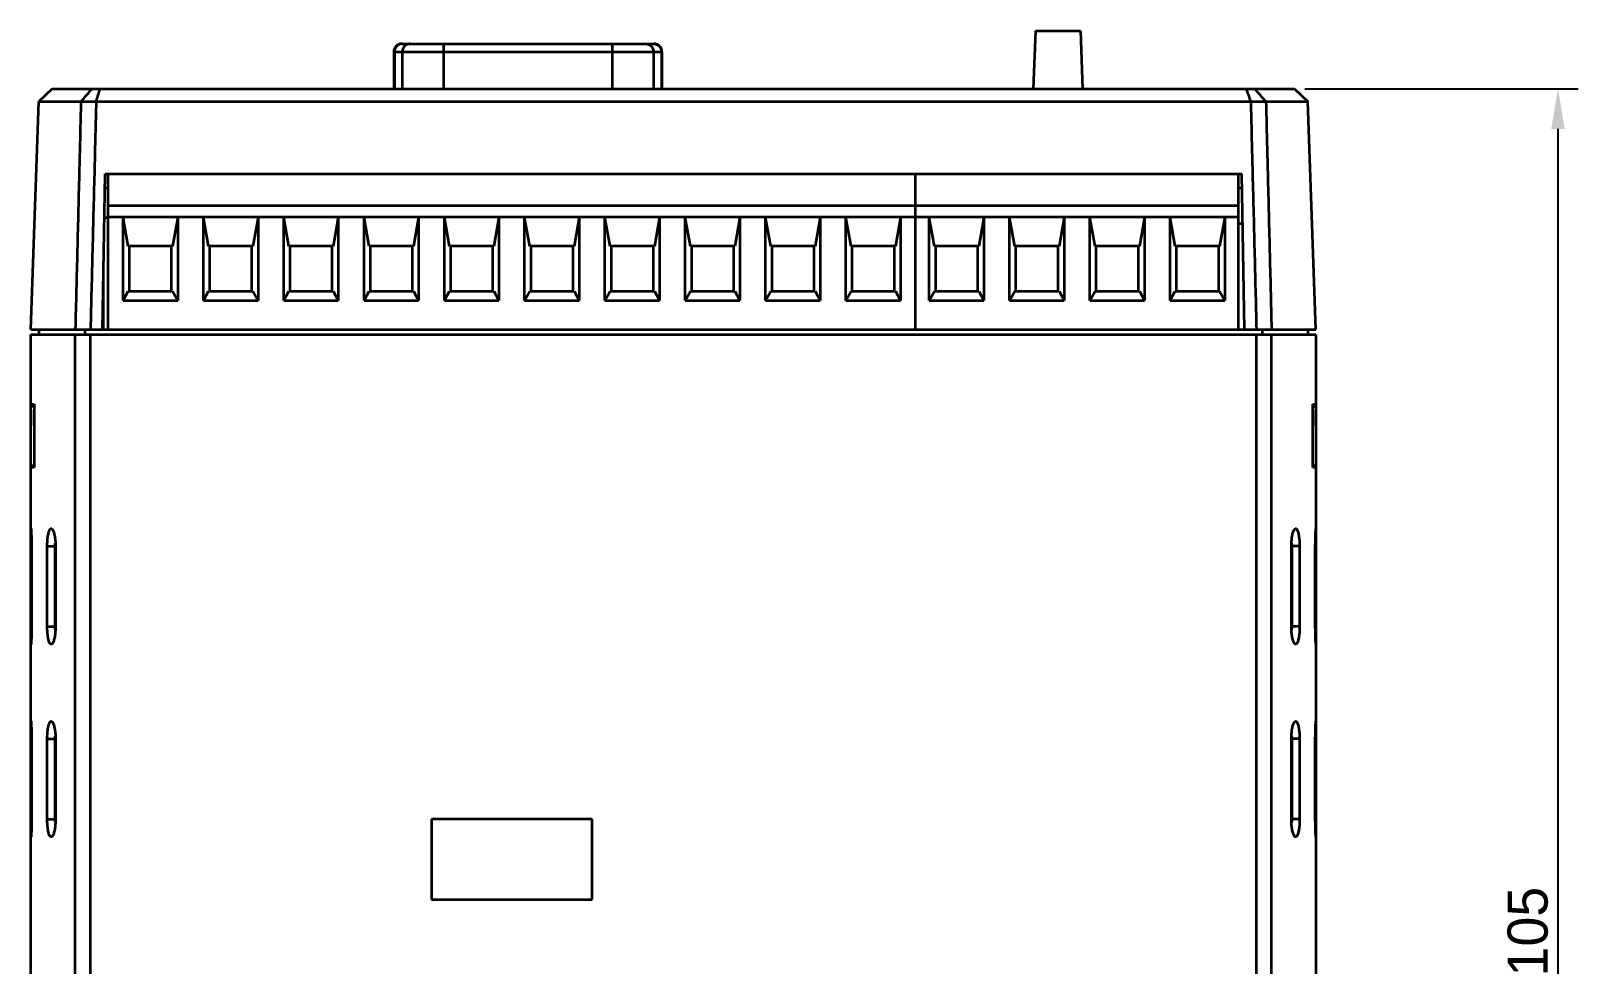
# Model space of a CAD drawing. Header units: millimetres. Extents: x 45 to 885, y 38 to 718.
# Drawn here: x 732.9 to 829.2, y 119.9 to 178.1 of the extents above; entities that cross this region are included whole.
import ezdxf

# ---------------------------------------------------------------- set-up
doc = ezdxf.new("R2010")
doc.units = ezdxf.units.MM
doc.styles.get("Standard").update_dxf_attribs({"font": 'BareunDotumPro1.ttf'})
doc.dimstyles.new('ISO-25', dxfattribs={"dimtxt": 2.5, "dimasz": 2.5, "dimexe": 1.25, "dimexo": 0.625, "dimtad": 1, "dimtxsty": 'Standard', "dimcen": 2.5, "dimadec": 0, "dimazin": 0, "dimtfac": 1, "dimtmove": 0, "dimatfit": 3, "dimfxl": 0, "dimarcsym": 0})

# ---------------------------------------------------------------- blocks, each defined once
blk = doc.blocks.new('*D20')
at = {"color": 0, "lineweight": -2}
for p, q in [((812.198, 174.463), (829.217, 174.463)), ((827.967, 171.963), (827.967, 71.963)), ((813.022, 69.463), (829.217, 69.463))]:
    blk.add_line(p, q, dxfattribs=at)
at = {"color": 0}
for points in [[(828.384, 171.963), (827.55, 171.963), (827.967, 174.463)], [(827.55, 71.963), (828.384, 71.963), (827.967, 69.463)]]:
    blk.add_solid(points, dxfattribs=at)
at = {"layer": 'Defpoints', "color": 0}
for p in [(811.573, 174.463), (812.397, 69.463), (827.967, 69.463)]:
    blk.add_point(p, dxfattribs=at)
at = {"color": 0, "insert": (826.092, 121.963), "char_height": 2.5, "attachment_point": 5, "rotation": 90}
blk.add_mtext('105', dxfattribs=at)

msp = doc.modelspace()

# ---------------------------------------------------------------- linework, layer by layer
at = {"color": 0, "linetype": 'ByBlock', "lineweight": 35}
for p, q in [((755.984, 177.263), (771.684, 177.263)), ((758.578, 177.263), (758.578, 174.463)), ((769.091, 177.263), (769.091, 174.463)), ((795.434, 178.063), (795.299, 174.463)), ((795.434, 178.063), (798.234, 178.063)), ((798.234, 178.063), (798.369, 174.463)), ((755.484, 176.763), (772.184, 176.763)), ((755.484, 176.763), (755.484, 174.463)), ((755.524, 176.763), (755.524, 174.463)), ((756.018, 176.763), (756.018, 174.463)), ((771.651, 176.763), (771.651, 174.463)), ((772.145, 176.763), (772.145, 174.463)), ((772.184, 176.763), (772.184, 174.463)), ((734.221, 174.463), (733.393, 173.663)), ((734.221, 174.463), (811.573, 174.463)), ((811.573, 174.463), (812.401, 173.663)), ((732.897, 159.463), (733.393, 173.663)), ((733.393, 173.663), (736.01, 173.663)), ((736.01, 173.67), (736.956, 173.67)), ((736.956, 173.663), (808.838, 173.663)), ((808.838, 173.67), (809.784, 173.67)), ((809.784, 173.663), (812.401, 173.663)), ((812.897, 159.463), (812.401, 173.663)), ((737.348, 159.463), (737.517, 169.163)), ((737.517, 169.163), (808.276, 169.163)), ((737.709, 159.463), (737.709, 169.163)), ((787.959, 159.463), (787.959, 169.163)), ((787.962, 159.463), (787.962, 169.163)), ((808.087, 159.463), (808.087, 169.163)), ((808.446, 159.463), (808.276, 169.163)), ((737.709, 168.263), (737.502, 168.263)), ((787.959, 168.176), (787.962, 168.176)), ((808.292, 168.263), (808.087, 168.263)), ((787.959, 167.163), (737.709, 167.163)), ((808.087, 167.163), (787.962, 167.163)), ((737.709, 166.413), (737.469, 166.413)), ((787.959, 166.463), (737.709, 166.463)), ((738.954, 164.663), (738.634, 166.463)), ((738.634, 161.263), (738.634, 166.463)), ((742.034, 166.463), (741.714, 164.663)), ((742.034, 166.463), (742.034, 161.263)), ((743.954, 164.663), (743.634, 166.463)), ((743.634, 161.263), (743.634, 166.463)), ((747.034, 166.463), (746.714, 164.663)), ((747.034, 166.463), (747.034, 161.263)), ((748.954, 164.663), (748.634, 166.463)), ((748.634, 161.263), (748.634, 166.463)), ((752.034, 166.463), (751.714, 164.663)), ((752.034, 166.463), (752.034, 161.263)), ((753.954, 164.663), (753.634, 166.463)), ((753.634, 161.263), (753.634, 166.463)), ((757.034, 166.463), (756.714, 164.663)), ((757.034, 166.463), (757.034, 161.263)), ((758.954, 164.663), (758.634, 166.463)), ((758.634, 161.263), (758.634, 166.463)), ((762.034, 166.463), (761.714, 164.663)), ((762.034, 166.463), (762.034, 161.263)), ((763.954, 164.663), (763.634, 166.463)), ((763.634, 161.263), (763.634, 166.463)), ((767.034, 166.463), (766.714, 164.663)), ((767.034, 166.463), (767.034, 161.263)), ((768.954, 164.663), (768.634, 166.463)), ((768.634, 161.263), (768.634, 166.463)), ((772.034, 166.463), (771.714, 164.663)), ((772.034, 166.463), (772.034, 161.263)), ((773.954, 164.663), (773.634, 166.463)), ((773.634, 161.263), (773.634, 166.463)), ((777.034, 166.463), (776.714, 164.663)), ((777.034, 166.463), (777.034, 161.263)), ((778.954, 164.663), (778.634, 166.463)), ((778.634, 161.263), (778.634, 166.463)), ((782.034, 166.463), (781.714, 164.663)), ((782.034, 166.463), (782.034, 161.263)), ((783.954, 164.663), (783.634, 166.463)), ((783.634, 161.263), (783.634, 166.463)), ((787.034, 166.463), (786.714, 164.663)), ((787.034, 166.463), (787.034, 161.263)), ((808.087, 166.463), (787.962, 166.463)), ((789.144, 164.663), (788.824, 166.463)), ((788.824, 161.263), (788.824, 166.463)), ((792.224, 166.463), (791.904, 164.663)), ((792.224, 166.463), (792.224, 161.263)), ((794.144, 164.663), (793.824, 166.463)), ((793.824, 161.263), (793.824, 166.463)), ((797.224, 166.463), (796.904, 164.663)), ((797.224, 166.463), (797.224, 161.263)), ((799.144, 164.663), (798.824, 166.463)), ((798.824, 161.263), (798.824, 166.463)), ((802.224, 166.463), (801.904, 164.663)), ((802.224, 166.463), (802.224, 161.263)), ((804.144, 164.663), (803.824, 166.463)), ((803.824, 161.263), (803.824, 166.463)), ((807.224, 166.463), (806.904, 164.663)), ((807.224, 166.463), (807.224, 161.263)), ((808.087, 166.063), (808.33, 166.063)), ((741.714, 164.663), (738.954, 164.663)), ((739.034, 161.863), (739.034, 164.663)), ((741.634, 164.663), (741.634, 161.863)), ((746.714, 164.663), (743.954, 164.663)), ((744.034, 161.863), (744.034, 164.663)), ((746.634, 164.663), (746.634, 161.863)), ((751.714, 164.663), (748.954, 164.663)), ((749.034, 161.863), (749.034, 164.663)), ((751.634, 164.663), (751.634, 161.863)), ((756.714, 164.663), (753.954, 164.663)), ((754.034, 161.863), (754.034, 164.663)), ((756.634, 164.663), (756.634, 161.863)), ((761.714, 164.663), (758.954, 164.663)), ((759.034, 161.863), (759.034, 164.663)), ((761.634, 164.663), (761.634, 161.863)), ((766.714, 164.663), (763.954, 164.663)), ((764.034, 161.863), (764.034, 164.663)), ((766.634, 164.663), (766.634, 161.863)), ((771.714, 164.663), (768.954, 164.663)), ((769.034, 161.863), (769.034, 164.663)), ((771.634, 164.663), (771.634, 161.863)), ((776.714, 164.663), (773.954, 164.663)), ((774.034, 161.863), (774.034, 164.663)), ((776.634, 164.663), (776.634, 161.863)), ((781.714, 164.663), (778.954, 164.663)), ((779.034, 161.863), (779.034, 164.663)), ((781.634, 164.663), (781.634, 161.863)), ((786.714, 164.663), (783.954, 164.663)), ((784.034, 161.863), (784.034, 164.663)), ((786.634, 164.663), (786.634, 161.863)), ((791.904, 164.663), (789.144, 164.663)), ((789.224, 161.863), (789.224, 164.663)), ((791.824, 164.663), (791.824, 161.863)), ((796.904, 164.663), (794.144, 164.663)), ((794.224, 161.863), (794.224, 164.663)), ((796.824, 164.663), (796.824, 161.863)), ((801.904, 164.663), (799.144, 164.663)), ((799.224, 161.863), (799.224, 164.663)), ((801.824, 164.663), (801.824, 161.863)), ((806.904, 164.663), (804.144, 164.663)), ((804.224, 161.863), (804.224, 164.663)), ((806.824, 164.663), (806.824, 161.863)), ((737.409, 159.463), (737.409, 162.971)), ((738.634, 161.263), (738.954, 161.863)), ((738.954, 161.863), (741.714, 161.863)), ((741.714, 161.863), (742.034, 161.263)), ((743.634, 161.263), (743.954, 161.863)), ((743.954, 161.863), (746.714, 161.863)), ((746.714, 161.863), (747.034, 161.263)), ((748.634, 161.263), (748.954, 161.863)), ((748.954, 161.863), (751.714, 161.863)), ((751.714, 161.863), (752.034, 161.263)), ((753.634, 161.263), (753.954, 161.863)), ((753.954, 161.863), (756.714, 161.863)), ((756.714, 161.863), (757.034, 161.263)), ((758.634, 161.263), (758.954, 161.863)), ((758.954, 161.863), (761.714, 161.863)), ((761.714, 161.863), (762.034, 161.263)), ((763.634, 161.263), (763.954, 161.863)), ((763.954, 161.863), (766.714, 161.863)), ((766.714, 161.863), (767.034, 161.263)), ((768.634, 161.263), (768.954, 161.863)), ((768.954, 161.863), (771.714, 161.863)), ((771.714, 161.863), (772.034, 161.263)), ((773.634, 161.263), (773.954, 161.863)), ((773.954, 161.863), (776.714, 161.863)), ((776.714, 161.863), (777.034, 161.263)), ((778.634, 161.263), (778.954, 161.863)), ((778.954, 161.863), (781.714, 161.863)), ((781.714, 161.863), (782.034, 161.263)), ((783.634, 161.263), (783.954, 161.863)), ((783.954, 161.863), (786.714, 161.863)), ((786.714, 161.863), (787.034, 161.263)), ((788.824, 161.263), (789.144, 161.863)), ((789.144, 161.863), (791.904, 161.863)), ((791.904, 161.863), (792.224, 161.263)), ((793.824, 161.263), (794.144, 161.863)), ((794.144, 161.863), (796.904, 161.863)), ((796.904, 161.863), (797.224, 161.263)), ((798.824, 161.263), (799.144, 161.863)), ((799.144, 161.863), (801.904, 161.863)), ((801.904, 161.863), (802.224, 161.263)), ((803.824, 161.263), (804.144, 161.863)), ((804.144, 161.863), (806.904, 161.863)), ((806.904, 161.863), (807.224, 161.263)), ((738.634, 161.263), (742.034, 161.263)), ((743.634, 161.263), (747.034, 161.263)), ((748.634, 161.263), (752.034, 161.263)), ((753.634, 161.263), (757.034, 161.263)), ((758.634, 161.263), (762.034, 161.263)), ((763.634, 161.263), (767.034, 161.263)), ((768.634, 161.263), (772.034, 161.263)), ((773.634, 161.263), (777.034, 161.263)), ((778.634, 161.263), (782.034, 161.263)), ((783.634, 161.263), (787.034, 161.263)), ((788.824, 161.263), (792.224, 161.263)), ((793.824, 161.263), (797.224, 161.263)), ((798.824, 161.263), (802.224, 161.263)), ((803.824, 161.263), (807.224, 161.263)), ((732.897, 159.463), (787.959, 159.463)), ((732.897, 159.163), (812.897, 159.163)), ((732.897, 106.463), (732.897, 159.163)), ((733.397, 159.463), (733.397, 159.163)), ((735.658, 69.463), (735.658, 159.163)), ((736.248, 159.463), (736.248, 159.163)), ((736.603, 69.463), (736.603, 159.163)), ((787.962, 159.463), (812.897, 159.463)), ((809.191, 69.463), (809.191, 159.163)), ((809.545, 159.463), (809.545, 159.163)), ((810.136, 69.463), (810.136, 159.163)), ((812.397, 159.463), (812.397, 159.163)), ((812.897, 159.163), (812.897, 106.463)), ((732.897, 154.813), (733.099, 154.813)), ((732.897, 154.813), (733.099, 154.611)), ((733.097, 153.463), (733.097, 154.463)), ((733.099, 154.813), (733.099, 150.863)), ((812.695, 150.863), (812.695, 154.813)), ((812.695, 154.813), (812.897, 154.813)), ((812.897, 154.813), (812.695, 154.611)), ((812.697, 154.463), (812.697, 153.463)), ((732.897, 150.863), (733.099, 151.065)), ((733.099, 150.863), (732.897, 150.863)), ((812.897, 150.863), (812.695, 151.065)), ((812.897, 150.863), (812.695, 150.863)), ((732.897, 147.063), (732.898, 147.063)), ((812.896, 147.063), (812.897, 147.063)), ((732.897, 145.963), (732.934, 145.963)), ((732.934, 145.963), (732.934, 140.963)), ((733.914, 145.963), (734.425, 145.963)), ((733.914, 140.963), (733.914, 145.963)), ((734.404, 140.963), (734.404, 145.963)), ((734.425, 145.963), (734.425, 140.963)), ((811.369, 140.963), (811.369, 145.963)), ((811.88, 145.963), (811.369, 145.963)), ((811.39, 145.963), (811.39, 140.963)), ((811.88, 145.963), (811.88, 140.963)), ((812.86, 140.963), (812.86, 145.963)), ((812.897, 145.963), (812.86, 145.963)), ((732.897, 140.963), (732.934, 140.963)), ((733.914, 140.963), (734.425, 140.963)), ((811.88, 140.963), (811.369, 140.963)), ((812.897, 140.963), (812.86, 140.963)), ((732.898, 139.863), (732.897, 139.863)), ((812.897, 139.863), (812.896, 139.863)), ((732.897, 135.063), (732.898, 135.063)), ((812.896, 135.063), (812.897, 135.063)), ((732.897, 133.963), (732.934, 133.963)), ((732.934, 133.963), (732.934, 128.963)), ((733.914, 128.963), (733.914, 133.963)), ((733.914, 133.963), (734.425, 133.963)), ((734.404, 128.963), (734.404, 133.963)), ((734.425, 133.963), (734.425, 128.963)), ((811.369, 128.963), (811.369, 133.963)), ((811.88, 133.963), (811.369, 133.963)), ((811.39, 133.963), (811.39, 128.963)), ((811.88, 133.963), (811.88, 128.963)), ((812.86, 128.963), (812.86, 133.963)), ((812.897, 133.963), (812.86, 133.963)), ((732.897, 128.963), (732.934, 128.963)), ((733.914, 128.963), (734.425, 128.963)), ((757.834, 128.963), (757.834, 123.963)), ((767.834, 128.963), (757.834, 128.963)), ((767.834, 123.963), (767.834, 128.963)), ((811.88, 128.963), (811.369, 128.963)), ((812.897, 128.963), (812.86, 128.963)), ((732.898, 127.863), (732.897, 127.863)), ((812.897, 127.863), (812.896, 127.863)), ((757.834, 123.963), (767.834, 123.963))]:
    msp.add_line(p, q, dxfattribs=at)
for centre, start, end in [((755.984, 176.763), 90, 180), ((771.684, 176.763), 0, 90)]:
    msp.add_arc(centre, 0.5, start, end, dxfattribs=at)
for points, knots in [([(756.016, 177.263), (755.973, 177.263), (755.887, 177.251), (755.767, 177.201), (755.664, 177.12), (755.585, 177.015), (755.535, 176.894), (755.524, 176.806), (755.524, 176.763)], [0, 0, 0, 0, 0.1285772, 0.2574127, 0.3866944, 0.5164892, 0.6467269, 0.7772195, 0.7772195, 0.7772195, 0.7772195]), ([(756.51, 177.263), (756.467, 177.263), (756.381, 177.251), (756.261, 177.201), (756.158, 177.12), (756.079, 177.015), (756.029, 176.894), (756.018, 176.806), (756.018, 176.763)], [0, 0, 0, 0, 0.1285772, 0.2574127, 0.3866944, 0.5164892, 0.6467269, 0.7772196, 0.7772196, 0.7772196, 0.7772196]), ([(771.159, 177.263), (771.202, 177.263), (771.288, 177.251), (771.408, 177.201), (771.511, 177.12), (771.59, 177.015), (771.64, 176.894), (771.651, 176.806), (771.651, 176.763)], [0, 0, 0, 0, 0.1285772, 0.2574128, 0.3866944, 0.5164892, 0.6467269, 0.7772196, 0.7772196, 0.7772196, 0.7772196]), ([(771.652, 177.263), (771.695, 177.263), (771.782, 177.251), (771.902, 177.201), (772.005, 177.12), (772.084, 177.015), (772.134, 176.894), (772.145, 176.806), (772.145, 176.763)], [0, 0, 0, 0, 0.1285772, 0.2574127, 0.3866944, 0.5164892, 0.6467269, 0.7772195, 0.7772195, 0.7772195, 0.7772195]), ([(736.01, 173.663), (736.086, 173.751), (736.242, 173.925), (736.473, 174.193), (736.63, 174.372), (736.709, 174.463)], [0, 0, 0, 0, 0.349064, 0.701465, 1.06227, 1.06227, 1.06227, 1.06227]), ([(736.956, 173.663), (736.986, 173.75), (737.031, 173.929), (737.13, 174.193), (737.191, 174.372), (737.222, 174.463)], [0, 0, 0, 0, 0.2739487, 0.5554019, 0.8427571, 0.8427571, 0.8427571, 0.8427571]), ([(808.838, 173.663), (808.808, 173.75), (808.762, 173.929), (808.664, 174.193), (808.603, 174.372), (808.572, 174.463)], [0, 0, 0, 0, 0.2739442, 0.5553975, 0.8427571, 0.8427571, 0.8427571, 0.8427571]), ([(809.784, 173.663), (809.708, 173.751), (809.551, 173.925), (809.32, 174.193), (809.164, 174.372), (809.085, 174.463)], [0, 0, 0, 0, 0.349069, 0.701471, 1.06227, 1.06227, 1.06227, 1.06227]), ([(736.01, 173.663), (735.975, 172.28), (735.899, 169.196), (735.782, 164.463), (735.699, 161.113), (735.658, 159.463)], [0, 0, 0, 0, 4.151163, 9.253937, 14.204839, 14.204839, 14.204839, 14.204839]), ([(736.956, 173.663), (736.921, 172.28), (736.844, 169.196), (736.726, 164.463), (736.643, 161.113), (736.602, 159.463)], [0, 0, 0, 0, 4.15118, 9.253975, 14.204898, 14.204898, 14.204898, 14.204898]), ([(808.838, 173.663), (808.872, 172.274), (808.95, 169.184), (809.068, 164.451), (809.151, 161.106), (809.192, 159.463)], [0, 0, 0, 0, 4.169435, 9.27223, 14.204898, 14.204898, 14.204898, 14.204898]), ([(809.784, 173.663), (809.819, 172.274), (809.895, 169.184), (810.012, 164.451), (810.095, 161.106), (810.136, 159.463)], [0, 0, 0, 0, 4.169417, 9.272192, 14.204839, 14.204839, 14.204839, 14.204839]), ([(732.898, 147.063), (732.908, 147.066), (732.896, 146.987), (732.921, 146.918), (732.918, 146.723), (732.929, 146.506), (732.933, 146.241), (732.934, 146.059), (732.934, 145.963)], [0, 0, 0, 0, 0.031311, 0.134889, 0.315088, 0.55311, 0.811937, 1.101489, 1.101489, 1.101489, 1.101489]), ([(733.914, 145.963), (733.914, 145.999), (733.915, 146.073), (733.919, 146.203), (733.928, 146.351), (733.944, 146.512), (733.965, 146.66), (733.992, 146.789), (734.022, 146.895), (734.057, 146.976), (734.093, 147.033), (734.13, 147.06), (734.16, 147.064), (734.181, 147.059), (734.2, 147.048), (734.211, 147.038), (734.216, 147.033)], [0, 0, 0, 0, 0.110231, 0.221033, 0.39107, 0.554491, 0.705392, 0.838459, 0.949393, 1.036997, 1.101995, 1.148965, 1.169324, 1.19024, 1.21378, 1.234097, 1.234097, 1.234097, 1.234097]), ([(734.216, 147.033), (734.218, 147.031), (734.236, 147.013), (734.267, 146.964), (734.305, 146.877), (734.339, 146.765), (734.369, 146.632), (734.393, 146.482), (734.417, 146.265), (734.425, 146.09), (734.425, 145.97), (734.425, 145.963)], [0, 0, 0, 0, 0.007392, 0.078426, 0.172674, 0.290234, 0.428052, 0.581828, 0.745884, 1.084778, 1.105849, 1.105849, 1.105849, 1.105849]), ([(811.369, 145.963), (811.369, 146), (811.37, 146.075), (811.375, 146.206), (811.386, 146.354), (811.405, 146.515), (811.431, 146.662), (811.462, 146.791), (811.497, 146.897), (811.534, 146.977), (811.563, 147.018), (811.578, 147.033)], [0, 0, 0, 0, 0.111766, 0.224029, 0.394348, 0.557979, 0.709157, 0.842721, 0.954464, 1.043122, 1.105816, 1.105816, 1.105816, 1.105816]), ([(811.578, 147.033), (811.579, 147.034), (811.591, 147.046), (811.611, 147.06), (811.642, 147.064), (811.663, 147.059), (811.683, 147.046), (811.712, 147.017), (811.744, 146.962), (811.778, 146.875), (811.808, 146.762), (811.834, 146.629), (811.854, 146.478), (811.873, 146.261), (811.879, 146.087), (811.88, 145.969), (811.88, 145.963)], [0, 0, 0, 0, 0.003455, 0.051239, 0.071684, 0.09243, 0.115605, 0.142818, 0.212835, 0.306278, 0.423389, 0.560997, 0.714602, 0.878367, 1.215884, 1.234196, 1.234196, 1.234196, 1.234196]), ([(812.86, 145.963), (812.86, 146.056), (812.861, 146.24), (812.865, 146.509), (812.875, 146.729), (812.875, 146.924), (812.895, 146.988), (812.888, 147.067), (812.897, 147.063)], [0, 0, 0, 0, 0.280201, 0.554833, 0.794934, 0.970909, 1.071306, 1.10143, 1.10143, 1.10143, 1.10143]), ([(811.38, 146.142), (811.386, 146.086), (811.39, 146.026), (811.39, 145.966), (811.39, 145.963)], [0, 0, 0, 0, 0.1691586, 0.1791469, 0.1791469, 0.1791469, 0.1791469]), ([(732.934, 140.963), (732.934, 140.869), (732.933, 140.685), (732.929, 140.417), (732.919, 140.196), (732.919, 140.002), (732.898, 139.937), (732.906, 139.858), (732.897, 139.863)], [0, 0, 0, 0, 0.280564, 0.555369, 0.79544, 0.971374, 1.071376, 1.101434, 1.101434, 1.101434, 1.101434]), ([(734.216, 139.892), (734.215, 139.892), (734.203, 139.88), (734.182, 139.865), (734.152, 139.862), (734.131, 139.867), (734.111, 139.88), (734.082, 139.908), (734.049, 139.964), (734.016, 140.051), (733.986, 140.163), (733.96, 140.297), (733.94, 140.447), (733.92, 140.665), (733.914, 140.838), (733.914, 140.957), (733.914, 140.963)], [0, 0, 0, 0, 0.003455, 0.051239, 0.071684, 0.09243, 0.115605, 0.142818, 0.212835, 0.306278, 0.423389, 0.560997, 0.714602, 0.878367, 1.215884, 1.234196, 1.234196, 1.234196, 1.234196]), ([(734.425, 140.963), (734.425, 140.926), (734.424, 140.851), (734.419, 140.719), (734.408, 140.571), (734.389, 140.41), (734.363, 140.263), (734.332, 140.135), (734.297, 140.029), (734.26, 139.949), (734.231, 139.907), (734.216, 139.892)], [0, 0, 0, 0, 0.111766, 0.224029, 0.394348, 0.557979, 0.709157, 0.842721, 0.954464, 1.043122, 1.105816, 1.105816, 1.105816, 1.105816]), ([(734.414, 140.784), (734.407, 140.84), (734.404, 140.9), (734.404, 140.959), (734.404, 140.963)], [0, 0, 0, 0, 0.1691586, 0.1791469, 0.1791469, 0.1791469, 0.1791469]), ([(811.578, 139.892), (811.576, 139.894), (811.558, 139.913), (811.527, 139.962), (811.489, 140.049), (811.455, 140.16), (811.425, 140.293), (811.401, 140.443), (811.376, 140.661), (811.369, 140.836), (811.369, 140.956), (811.369, 140.963)], [0, 0, 0, 0, 0.007392, 0.078426, 0.172674, 0.290234, 0.428052, 0.581828, 0.745884, 1.084778, 1.105849, 1.105849, 1.105849, 1.105849]), ([(811.88, 140.963), (811.88, 140.926), (811.879, 140.852), (811.875, 140.722), (811.866, 140.574), (811.85, 140.413), (811.828, 140.266), (811.802, 140.137), (811.771, 140.03), (811.737, 139.949), (811.701, 139.893), (811.664, 139.865), (811.634, 139.862), (811.612, 139.867), (811.594, 139.878), (811.583, 139.888), (811.578, 139.892)], [0, 0, 0, 0, 0.110231, 0.221033, 0.39107, 0.554491, 0.705392, 0.838459, 0.949393, 1.036997, 1.101995, 1.148965, 1.169324, 1.19024, 1.21378, 1.234097, 1.234097, 1.234097, 1.234097]), ([(812.896, 139.863), (812.886, 139.859), (812.897, 139.939), (812.873, 140.008), (812.875, 140.203), (812.864, 140.42), (812.861, 140.684), (812.86, 140.866), (812.86, 140.963)], [0, 0, 0, 0, 0.031425, 0.135333, 0.315744, 0.553245, 0.812141, 1.101486, 1.101486, 1.101486, 1.101486]), ([(732.898, 135.063), (732.908, 135.066), (732.896, 134.987), (732.921, 134.918), (732.918, 134.723), (732.929, 134.506), (732.933, 134.241), (732.934, 134.059), (732.934, 133.963)], [0, 0, 0, 0, 0.031311, 0.134889, 0.315088, 0.55311, 0.811937, 1.101489, 1.101489, 1.101489, 1.101489]), ([(733.914, 133.963), (733.914, 133.999), (733.915, 134.073), (733.919, 134.203), (733.928, 134.351), (733.944, 134.512), (733.965, 134.66), (733.992, 134.789), (734.022, 134.895), (734.057, 134.976), (734.093, 135.033), (734.13, 135.06), (734.16, 135.064), (734.181, 135.059), (734.2, 135.048), (734.211, 135.038), (734.216, 135.033)], [0, 0, 0, 0, 0.110231, 0.221033, 0.39107, 0.554491, 0.705392, 0.838459, 0.949393, 1.036997, 1.101995, 1.148965, 1.169324, 1.19024, 1.21378, 1.234097, 1.234097, 1.234097, 1.234097]), ([(734.216, 135.033), (734.218, 135.031), (734.236, 135.013), (734.267, 134.964), (734.305, 134.877), (734.339, 134.765), (734.369, 134.632), (734.393, 134.482), (734.417, 134.265), (734.425, 134.09), (734.425, 133.97), (734.425, 133.963)], [0, 0, 0, 0, 0.007392, 0.078426, 0.172674, 0.290234, 0.428052, 0.581828, 0.745884, 1.084778, 1.105849, 1.105849, 1.105849, 1.105849]), ([(811.369, 133.963), (811.369, 134), (811.37, 134.075), (811.375, 134.206), (811.386, 134.354), (811.405, 134.515), (811.431, 134.662), (811.462, 134.791), (811.497, 134.897), (811.534, 134.977), (811.563, 135.018), (811.578, 135.033)], [0, 0, 0, 0, 0.111766, 0.224029, 0.394348, 0.557979, 0.709157, 0.842721, 0.954464, 1.043122, 1.105816, 1.105816, 1.105816, 1.105816]), ([(811.578, 135.033), (811.579, 135.034), (811.591, 135.046), (811.611, 135.06), (811.642, 135.064), (811.663, 135.059), (811.683, 135.046), (811.712, 135.017), (811.744, 134.962), (811.778, 134.875), (811.808, 134.762), (811.834, 134.629), (811.854, 134.478), (811.873, 134.261), (811.879, 134.087), (811.88, 133.969), (811.88, 133.963)], [0, 0, 0, 0, 0.003455, 0.051239, 0.071684, 0.09243, 0.115605, 0.142818, 0.212835, 0.306278, 0.423389, 0.560997, 0.714602, 0.878367, 1.215884, 1.234196, 1.234196, 1.234196, 1.234196]), ([(812.86, 133.963), (812.86, 134.056), (812.861, 134.24), (812.865, 134.509), (812.875, 134.729), (812.875, 134.924), (812.895, 134.988), (812.888, 135.067), (812.897, 135.063)], [0, 0, 0, 0, 0.280201, 0.554833, 0.794934, 0.970909, 1.071306, 1.10143, 1.10143, 1.10143, 1.10143]), ([(811.38, 134.142), (811.386, 134.086), (811.39, 134.026), (811.39, 133.966), (811.39, 133.963)], [0, 0, 0, 0, 0.1691586, 0.1791469, 0.1791469, 0.1791469, 0.1791469]), ([(732.934, 128.963), (732.934, 128.869), (732.933, 128.685), (732.929, 128.417), (732.919, 128.196), (732.919, 128.002), (732.898, 127.937), (732.906, 127.858), (732.897, 127.863)], [0, 0, 0, 0, 0.280564, 0.555369, 0.79544, 0.971374, 1.071376, 1.101434, 1.101434, 1.101434, 1.101434]), ([(734.216, 127.892), (734.215, 127.892), (734.203, 127.88), (734.182, 127.865), (734.152, 127.862), (734.131, 127.867), (734.111, 127.88), (734.082, 127.908), (734.049, 127.964), (734.016, 128.051), (733.986, 128.163), (733.96, 128.297), (733.94, 128.447), (733.92, 128.665), (733.914, 128.838), (733.914, 128.957), (733.914, 128.963)], [0, 0, 0, 0, 0.003455, 0.051239, 0.071684, 0.09243, 0.115605, 0.142818, 0.212835, 0.306278, 0.423389, 0.560997, 0.714602, 0.878367, 1.215884, 1.234196, 1.234196, 1.234196, 1.234196]), ([(734.425, 128.963), (734.425, 128.926), (734.424, 128.851), (734.419, 128.719), (734.408, 128.571), (734.389, 128.41), (734.363, 128.263), (734.332, 128.135), (734.297, 128.029), (734.26, 127.949), (734.231, 127.907), (734.216, 127.892)], [0, 0, 0, 0, 0.111766, 0.224029, 0.394348, 0.557979, 0.709157, 0.842721, 0.954464, 1.043122, 1.105816, 1.105816, 1.105816, 1.105816]), ([(734.414, 128.784), (734.407, 128.84), (734.404, 128.9), (734.404, 128.959), (734.404, 128.963)], [0, 0, 0, 0, 0.1691586, 0.1791469, 0.1791469, 0.1791469, 0.1791469]), ([(811.578, 127.892), (811.576, 127.894), (811.558, 127.913), (811.527, 127.962), (811.489, 128.049), (811.455, 128.16), (811.425, 128.293), (811.401, 128.443), (811.376, 128.661), (811.369, 128.836), (811.369, 128.956), (811.369, 128.963)], [0, 0, 0, 0, 0.007392, 0.078426, 0.172674, 0.290234, 0.428052, 0.581828, 0.745884, 1.084778, 1.105849, 1.105849, 1.105849, 1.105849]), ([(811.88, 128.963), (811.88, 128.926), (811.879, 128.852), (811.875, 128.722), (811.866, 128.574), (811.85, 128.413), (811.828, 128.266), (811.802, 128.137), (811.771, 128.03), (811.737, 127.949), (811.701, 127.893), (811.664, 127.865), (811.634, 127.862), (811.612, 127.867), (811.594, 127.878), (811.583, 127.888), (811.578, 127.892)], [0, 0, 0, 0, 0.110231, 0.221033, 0.39107, 0.554491, 0.705392, 0.838459, 0.949393, 1.036997, 1.101995, 1.148965, 1.169324, 1.19024, 1.21378, 1.234097, 1.234097, 1.234097, 1.234097]), ([(812.896, 127.863), (812.886, 127.859), (812.897, 127.939), (812.873, 128.008), (812.875, 128.203), (812.864, 128.42), (812.861, 128.684), (812.86, 128.866), (812.86, 128.963)], [0, 0, 0, 0, 0.031425, 0.135333, 0.315744, 0.553245, 0.812141, 1.101486, 1.101486, 1.101486, 1.101486])]:
    msp.add_open_spline(points, degree=3, knots=knots, dxfattribs=at)
for points in [[(812.896, 147.063), (812.896, 147.063), (812.896, 147.063), (812.897, 147.063)], [(734.404, 145.963), (734.404, 146.023), (734.407, 146.084), (734.414, 146.144)], [(811.39, 140.963), (811.39, 140.902), (811.387, 140.842), (811.379, 140.782)], [(732.898, 139.862), (732.897, 139.863), (732.897, 139.863), (732.897, 139.863)], [(812.896, 135.063), (812.896, 135.063), (812.896, 135.063), (812.897, 135.063)], [(734.404, 133.963), (734.404, 134.023), (734.407, 134.084), (734.414, 134.144)], [(811.39, 128.963), (811.39, 128.902), (811.387, 128.842), (811.379, 128.782)], [(732.898, 127.862), (732.897, 127.863), (732.897, 127.863), (732.897, 127.863)]]:
    msp.add_open_spline(points, degree=3, dxfattribs=at)

# ---------------------------------------------------------------- dimensions: what is measured, and where the dimension line sits
dim = msp.add_linear_dim(base=(827.967, 69.463), p1=(811.573, 174.463), p2=(812.397, 69.463), angle=90, dimstyle='ISO-25')
dim.commit()
dim.dimension.update_dxf_attribs({"geometry": '*D20', "text_midpoint": (826.092, 121.963)})

doc.saveas('drawing.dxf')
